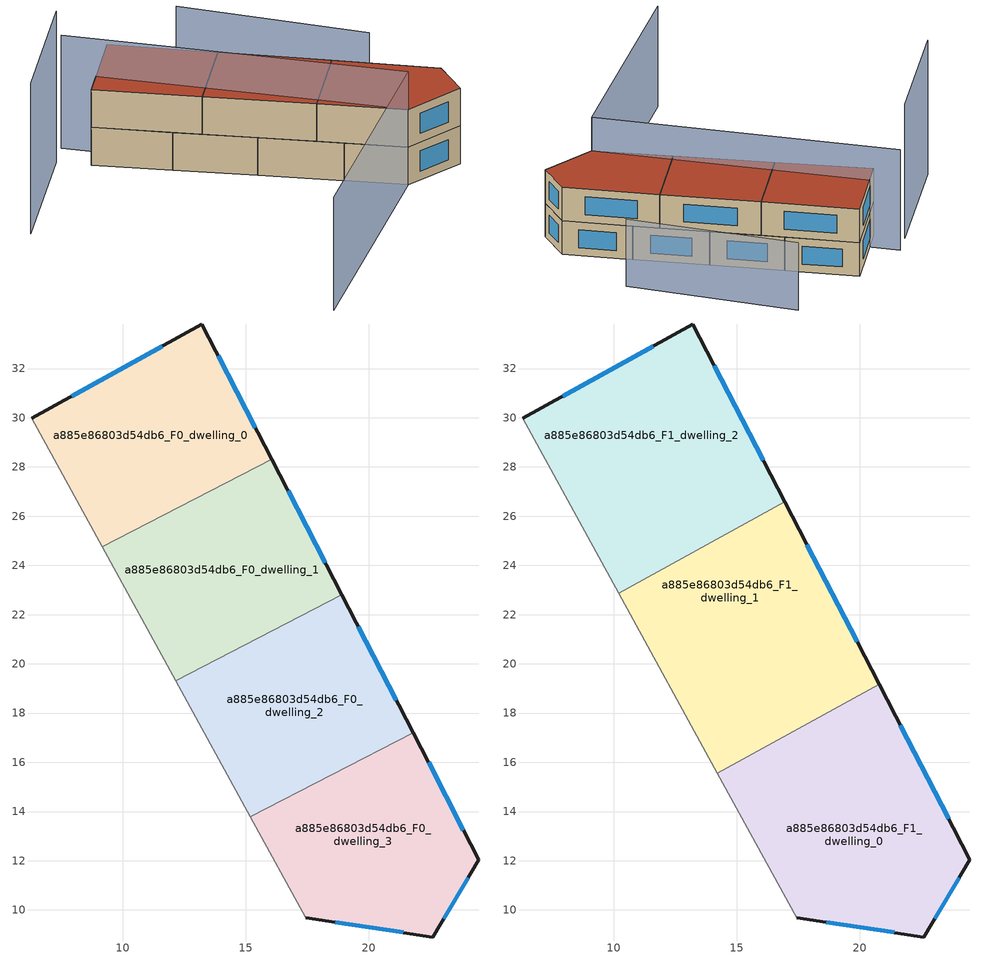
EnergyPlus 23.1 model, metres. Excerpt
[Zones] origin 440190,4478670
a885e86803d54db6_F0_dwelling_0
 floor ground (EU_floor_Construction): 13.22,33.81 16.06,28.31 9.17,24.75 6.31,29.98 z0
 wall outside (EU_wall_Construction): 16.06,28.31 13.22,33.81 6.31,29.98 z0:3
 wall to a885e86803d54db6_F0_dwelling_1 (EU_wall_Construction): 9.17,24.75 16.06,28.31 z0:3
 wall adiabatic (EU_wall_Construction): 6.31,29.98 9.17,24.75 z0:3
 window (EU_Window_Construction): 15.4,29.6 13.89,32.52 / 11.6,32.91 7.93,30.88 z0.7:2.3
a885e86803d54db6_F0_dwelling_1
 floor ground (EU_floor_Construction): 16.06,28.31 18.9,22.81 12.15,19.32 9.17,24.75 z0
 wall outside (EU_wall_Construction): 18.9,22.81 16.06,28.31 z0:3
 wall to a885e86803d54db6_F0_dwelling_2 (EU_wall_Construction): 12.15,19.32 18.9,22.81 z0:3
 wall adiabatic (EU_wall_Construction): 9.17,24.75 12.15,19.32 z0:3
 window (EU_Window_Construction): 18.24,24.1 16.73,27.03 z0.7:2.3
a885e86803d54db6_F0_dwelling_2
 floor ground (EU_floor_Construction): 18.9,22.81 21.8,17.2 15.18,13.78 12.15,19.32 z0
 wall outside (EU_wall_Construction): 21.8,17.2 18.9,22.81 z0:3
 wall to a885e86803d54db6_F0_dwelling_3 (EU_wall_Construction): 15.18,13.78 21.8,17.2 z0:3
 wall adiabatic (EU_wall_Construction): 12.15,19.32 15.18,13.78 z0:3
 window (EU_Window_Construction): 21.12,18.52 19.58,21.5 z0.7:2.3
 ceiling adiabatic (EU_roof_Construction): 21.8,17.2 18.9,22.81 12.15,19.32 15.18,13.78 z3
a885e86803d54db6_F0_dwelling_3
 floor ground (EU_floor_Construction): 21.8,17.2 24.47,12.04 22.6,8.9 17.43,9.69 15.18,13.78 z0
 wall outside (EU_wall_Construction): 17.43,9.69 22.6,8.9 24.47,12.04 21.8,17.2 z0:3
 wall adiabatic (EU_wall_Construction): 15.18,13.78 17.43,9.69 z0:3
 window (EU_Window_Construction): 23.85,13.25 22.43,15.99 / 23.04,9.64 24.03,11.31 / 18.64,9.5 21.39,9.09 z0.7:2.3
a885e86803d54db6_F1_dwelling_0
 floor to a885e86803d54db6_F0_dwelling_3 (EU_floor_Construction): 21.8,17.2 24.47,12.04 22.6,8.9 17.43,9.69 15.19,13.78 z3
 floor adiabatic (EU_floor_Construction): 20.79,19.17 21.8,17.2 15.19,13.78 14.21,15.56 z3
 wall outside (EU_wall_Construction): 17.43,9.69 22.6,8.9 24.47,12.04 20.79,19.17 z3:6
 wall adiabatic (EU_wall_Construction): 14.21,15.56 17.43,9.69 z3:6
 wall to a885e86803d54db6_F1_dwelling_1 (EU_wall_Construction): 20.79,19.17 14.21,15.56 z3:6
 window (EU_Window_Construction): 23.61,13.71 21.65,17.5 / 23.04,9.64 24.03,11.31 / 18.64,9.5 21.39,9.09 z3.7:5.3
 roof outside (EU_roof_Construction): 22.6,8.9 24.47,12.04 20.79,19.17 14.21,15.56 17.43,9.69 z6
a885e86803d54db6_F1_dwelling_1
 floor to a885e86803d54db6_F0_dwelling_1 (EU_floor_Construction): 16.96,26.58 18.9,22.81 12.15,19.32 10.2,22.87 z3
 floor adiabatic (EU_floor_Construction): 18.9,22.81 20.79,19.17 14.21,15.56 12.15,19.32 z3
 wall outside (EU_wall_Construction): 20.79,19.17 16.96,26.58 z3:6
 wall to a885e86803d54db6_F1_dwelling_2 (EU_wall_Construction): 16.96,26.58 10.2,22.87 z3:6
 wall adiabatic (EU_wall_Construction): 10.2,22.87 14.21,15.56 z3:6
 window (EU_Window_Construction): 19.89,20.9 17.86,24.84 z3.7:5.3
 roof outside (EU_roof_Construction): 20.79,19.17 16.96,26.58 10.2,22.87 14.21,15.56 z6
a885e86803d54db6_F1_dwelling_2
 floor to a885e86803d54db6_F0_dwelling_0 (EU_floor_Construction): 13.22,33.81 16.06,28.31 9.17,24.75 6.31,29.98 z3
 floor to a885e86803d54db6_F0_dwelling_1 (EU_floor_Construction): 16.06,28.31 16.96,26.58 10.2,22.87 9.17,24.75 z3
 wall outside (EU_wall_Construction): 16.96,26.58 13.22,33.81 6.31,29.98 z3:6
 wall adiabatic (EU_wall_Construction): 6.31,29.98 10.2,22.87 z3:6
 window (EU_Window_Construction): 11.6,32.91 7.93,30.88 / 16.08,28.27 14.1,32.12 z3.7:5.3
 roof outside (EU_roof_Construction): 16.96,26.58 13.22,33.81 6.31,29.98 10.2,22.87 z6
shading: 26.2,19.85 21.45,33.74 z0:6; 5.21,32.3 -5.72,26.35 z0:12; 7.31,33.45 17.43,9.69 / 17.43,9.69 -2.91,1.03 z0:9
[Building]
EU S2 Campaign: North Axis=0; Terrain=City; Solar Distribution=FullExterior
[Site:Location]
Madrid: Latitude=40.5; Longitude=-3.5; Time Zone=1; Elevation=609
[SizingPeriod:WeatherFileDays]
AnnualSizingPeriod: Begin Month=1; Begin Day of Month=1; End Month=12; End Day of Month=31; Day of Week for Start Day=Monday; Use Weather File Daylight Saving Period=No; Use Weather File Rain and Snow Indicators=No
[MATERIAL]
EU_InternalMass_Material: Roughness=MediumRough; Thickness=0.1; Conductivity=1; Density=1800; Specific Heat=900; Thermal Absorptance=0.9; Solar Absorptance=0.7; Visible Absorptance=0.7
[MATERIAL:NOMASS] Roughness=MediumRough; Thermal Absorptance=0.9; Solar Absorptance=0.7; Visible Absorptance=0.7
Name | Thermal Resistance
EU_wall_NoMass | 0.419739
EU_roof_NoMass | 0.352165
EU_floor_NoMass | 0.608284
[WINDOWMATERIAL:SIMPLEGLAZINGSYSTEM]
EU_Window_SimpleGlazing: UFactor=4.8352; Solar Heat Gain Coefficient=0.85; Visible Transmittance=0.85
[CONSTRUCTION]
EU_wall_Construction: EU_wall_NoMass
EU_roof_Construction: EU_roof_NoMass
EU_floor_Construction: EU_floor_NoMass
EU_InternalMass_Construction: EU_InternalMass_Material
EU_Window_Construction: EU_Window_SimpleGlazing
[ZONE] Type=1; Multiplier=1; Ceiling Height=autocalculate; Floor Area=autocalculate; Part of Total Floor Area=Yes
Name | Volume
a885e86803d54db6_F0_dwelling_0 | 142.629
a885e86803d54db6_F1_dwelling_0; a885e86803d54db6_F1_dwelling_2 | 190.179
a885e86803d54db6_F0_dwelling_1 | 142.632
a885e86803d54db6_F1_dwelling_1 | 190.184
a885e86803d54db6_F0_dwelling_2 | 142.635
a885e86803d54db6_F0_dwelling_3 | 142.643
[INTERNALMASS] Construction=EU_InternalMass_Construction
Name | Zone or ZoneList | Surface Area
a885e86803d54db6_F0_dwelling_0_EU_InternalMass | a885e86803d54db6_F0_dwelling_0 | 47.5431
a885e86803d54db6_F0_dwelling_1_EU_InternalMass | a885e86803d54db6_F0_dwelling_1 | 47.5439
a885e86803d54db6_F0_dwelling_2_EU_InternalMass | a885e86803d54db6_F0_dwelling_2 | 47.5449
a885e86803d54db6_F0_dwelling_3_EU_InternalMass | a885e86803d54db6_F0_dwelling_3 | 47.5477
a885e86803d54db6_F1_dwelling_0_EU_InternalMass | a885e86803d54db6_F1_dwelling_0 | 63.3928
a885e86803d54db6_F1_dwelling_1_EU_InternalMass | a885e86803d54db6_F1_dwelling_1 | 63.3947
a885e86803d54db6_F1_dwelling_2_EU_InternalMass | a885e86803d54db6_F1_dwelling_2 | 63.393
[OTHEREQUIPMENT] Fuel Type=Electricity; Design Level Calculation Method=Watts/Area; Power per Zone Floor Area=1; Fraction Latent=0; Fraction Radiant=0; Fraction Lost=0; Carbon Dioxide Generation Rate=0; EndUse Subcategory=EU_Step8_InternalGains
Name | Zone or ZoneList or Space or SpaceList | Schedule
EU_Step8_InternalGain_a885e86803d54db6_F0_dwelling_0_f000 | a885e86803d54db6_F0_dwelling_0 | EU_Step8_GainSchedule_a885e86803d54db6_F0_dwelling_0_f000
EU_Step8_InternalGain_a885e86803d54db6_F0_dwelling_1_f000 | a885e86803d54db6_F0_dwelling_1 | EU_Step8_GainSchedule_a885e86803d54db6_F0_dwelling_1_f000
EU_Step8_InternalGain_a885e86803d54db6_F0_dwelling_2_f000 | a885e86803d54db6_F0_dwelling_2 | EU_Step8_GainSchedule_a885e86803d54db6_F0_dwelling_2_f000
EU_Step8_InternalGain_a885e86803d54db6_F0_dwelling_3_f000 | a885e86803d54db6_F0_dwelling_3 | EU_Step8_GainSchedule_a885e86803d54db6_F0_dwelling_3_f000
EU_Step8_InternalGain_a885e86803d54db6_F1_dwelling_0_f000 | a885e86803d54db6_F1_dwelling_0 | EU_Step8_GainSchedule_a885e86803d54db6_F1_dwelling_0_f000
EU_Step8_InternalGain_a885e86803d54db6_F1_dwelling_1_f000 | a885e86803d54db6_F1_dwelling_1 | EU_Step8_GainSchedule_a885e86803d54db6_F1_dwelling_1_f000
EU_Step8_InternalGain_a885e86803d54db6_F1_dwelling_2_f000 | a885e86803d54db6_F1_dwelling_2 | EU_Step8_GainSchedule_a885e86803d54db6_F1_dwelling_2_f000
[ZONEVENTILATION:DESIGNFLOWRATE] Schedule=EU_AlwaysOn; Design Flow Rate Calculation Method=AirChanges/Hour; Air Changes per Hour=0.703302; Ventilation Type=Natural; Fan Pressure Rise=0; Fan Total Efficiency=1; Constant Term Coefficient=1; Temperature Term Coefficient=0; Velocity Term Coefficient=0; Velocity Squared Term Coefficient=0; Minimum Indoor Temperature=-100; Maximum Indoor Temperature=100; Delta Temperature=-100; Minimum Outdoor Temperature=-100; Maximum Outdoor Temperature=100; Maximum Wind Speed=40
Name | Zone or ZoneList or Space or SpaceList
EU_ConstantAir_a885e86803d54db6_F0_dwelling_0 | a885e86803d54db6_F0_dwelling_0
EU_ConstantAir_a885e86803d54db6_F0_dwelling_1 | a885e86803d54db6_F0_dwelling_1
EU_ConstantAir_a885e86803d54db6_F0_dwelling_2 | a885e86803d54db6_F0_dwelling_2
EU_ConstantAir_a885e86803d54db6_F0_dwelling_3 | a885e86803d54db6_F0_dwelling_3
EU_ConstantAir_a885e86803d54db6_F1_dwelling_0 | a885e86803d54db6_F1_dwelling_0
EU_ConstantAir_a885e86803d54db6_F1_dwelling_1 | a885e86803d54db6_F1_dwelling_1
EU_ConstantAir_a885e86803d54db6_F1_dwelling_2 | a885e86803d54db6_F1_dwelling_2
[HVACTEMPLATE:THERMOSTAT] Constant Heating Setpoint=20; Constant Cooling Setpoint=50
EU_HeatOnly_a885e86803d54db6_F0_dwelling_0; EU_HeatOnly_a885e86803d54db6_F0_dwelling_1; EU_HeatOnly_a885e86803d54db6_F0_dwelling_2; EU_HeatOnly_a885e86803d54db6_F0_dwelling_3; EU_HeatOnly_a885e86803d54db6_F1_dwelling_0; EU_HeatOnly_a885e86803d54db6_F1_dwelling_1; EU_HeatOnly_a885e86803d54db6_F1_dwelling_2
[HVACTEMPLATE:ZONE:IDEALLOADSAIRSYSTEM] System Availability Schedule=EU_AlwaysOn; Maximum Heating Supply Air Temperature=50; Minimum Cooling Supply Air Temperature=13; Maximum Heating Supply Air Humidity Ratio=0.0156; Minimum Cooling Supply Air Humidity Ratio=0.0077; Heating Limit=NoLimit; Cooling Limit=NoLimit; Heating Availability Schedule=EU_AlwaysOn; Cooling Availability Schedule=EU_CoolingOff; Dehumidification Control Type=ConstantSensibleHeatRatio; Cooling Sensible Heat Ratio=0.7; Dehumidification Setpoint=60; Humidification Control Type=None; Humidification Setpoint=30; Outdoor Air Method=None; Outdoor Air Flow Rate per Person=0.00944; Outdoor Air Flow Rate per Zone Floor Area=0; Outdoor Air Flow Rate per Zone=0; Demand Controlled Ventilation Type=None; Outdoor Air Economizer Type=NoEconomizer; Heat Recovery Type=None; Sensible Heat Recovery Effectiveness=0.7; Latent Heat Recovery Effectiveness=0.65
Name | Template Thermostat
a885e86803d54db6_F0_dwelling_0 | EU_HeatOnly_a885e86803d54db6_F0_dwelling_0
a885e86803d54db6_F0_dwelling_1 | EU_HeatOnly_a885e86803d54db6_F0_dwelling_1
a885e86803d54db6_F0_dwelling_2 | EU_HeatOnly_a885e86803d54db6_F0_dwelling_2
a885e86803d54db6_F0_dwelling_3 | EU_HeatOnly_a885e86803d54db6_F0_dwelling_3
a885e86803d54db6_F1_dwelling_0 | EU_HeatOnly_a885e86803d54db6_F1_dwelling_0
a885e86803d54db6_F1_dwelling_1 | EU_HeatOnly_a885e86803d54db6_F1_dwelling_1
a885e86803d54db6_F1_dwelling_2 | EU_HeatOnly_a885e86803d54db6_F1_dwelling_2
[SIZING:ZONE] Zone Cooling Design Supply Air Temperature Input Method=SupplyAirTemperature; Zone Cooling Design Supply Air Temperature=13; Zone Heating Design Supply Air Temperature Input Method=SupplyAirTemperature; Zone Heating Design Supply Air Temperature=50; Zone Cooling Design Supply Air Humidity Ratio=0.008; Zone Heating Design Supply Air Humidity Ratio=0.008; Cooling Design Air Flow Method=DesignDay; Cooling Design Air Flow Rate=0; Cooling Minimum Air Flow per Zone Floor Area=0.000762; Cooling Minimum Air Flow=0; Cooling Minimum Air Flow Fraction=0.2; Heating Design Air Flow Method=DesignDay; Heating Design Air Flow Rate=0; Heating Maximum Air Flow per Zone Floor Area=0.002032; Heating Maximum Air Flow=0.141576; Heating Maximum Air Flow Fraction=0.3; Account for Dedicated Outdoor Air System=No; Dedicated Outdoor Air System Control Strategy=NeutralSupplyAir; Dedicated Outdoor Air Low Setpoint Temperature for Design=autosize; Dedicated Outdoor Air High Setpoint Temperature for Design=autosize; Zone Load Sizing Method=Sensible Load Only No Latent Load; Zone Latent Cooling Design Supply Air Humidity Ratio Input Method=HumidityRatioDifference; Zone Cooling Design Supply Air Humidity Ratio Difference=0.005; Zone Latent Heating Design Supply Air Humidity Ratio Input Method=HumidityRatioDifference; Zone Humidification Design Supply Air Humidity Ratio Difference=0.005
a885e86803d54db6_F0_dwelling_0; a885e86803d54db6_F0_dwelling_1; a885e86803d54db6_F0_dwelling_2; a885e86803d54db6_F0_dwelling_3; a885e86803d54db6_F1_dwelling_0; a885e86803d54db6_F1_dwelling_1; a885e86803d54db6_F1_dwelling_2
[SCHEDULE:CONSTANT]
Name | Hourly Value
EU_AlwaysOn | 1
EU_CoolingOff | 0
[SCHEDULE:FILE] Column Number=1; Rows to Skip at Top=0; Number of Hours of Data=8760; Column Separator=Comma; Interpolate to Timestep=No; Minutes per Item=60; Adjust Schedule for Daylight Savings=Yes
Name | File
EU_Step8_GainSchedule_a885e86803d54db6_F0_dwelling_0_f000 | ../../schedules/a885e86803d54db6/a885e86803d54db6_F0_dwelling_0_f000_gain.csv
EU_Step8_GainSchedule_a885e86803d54db6_F0_dwelling_1_f000 | ../../schedules/a885e86803d54db6/a885e86803d54db6_F0_dwelling_1_f000_gain.csv
EU_Step8_GainSchedule_a885e86803d54db6_F0_dwelling_2_f000 | ../../schedules/a885e86803d54db6/a885e86803d54db6_F0_dwelling_2_f000_gain.csv
EU_Step8_GainSchedule_a885e86803d54db6_F0_dwelling_3_f000 | ../../schedules/a885e86803d54db6/a885e86803d54db6_F0_dwelling_3_f000_gain.csv
EU_Step8_GainSchedule_a885e86803d54db6_F1_dwelling_0_f000 | ../../schedules/a885e86803d54db6/a885e86803d54db6_F1_dwelling_0_f000_gain.csv
EU_Step8_GainSchedule_a885e86803d54db6_F1_dwelling_1_f000 | ../../schedules/a885e86803d54db6/a885e86803d54db6_F1_dwelling_1_f000_gain.csv
EU_Step8_GainSchedule_a885e86803d54db6_F1_dwelling_2_f000 | ../../schedules/a885e86803d54db6/a885e86803d54db6_F1_dwelling_2_f000_gain.csv
